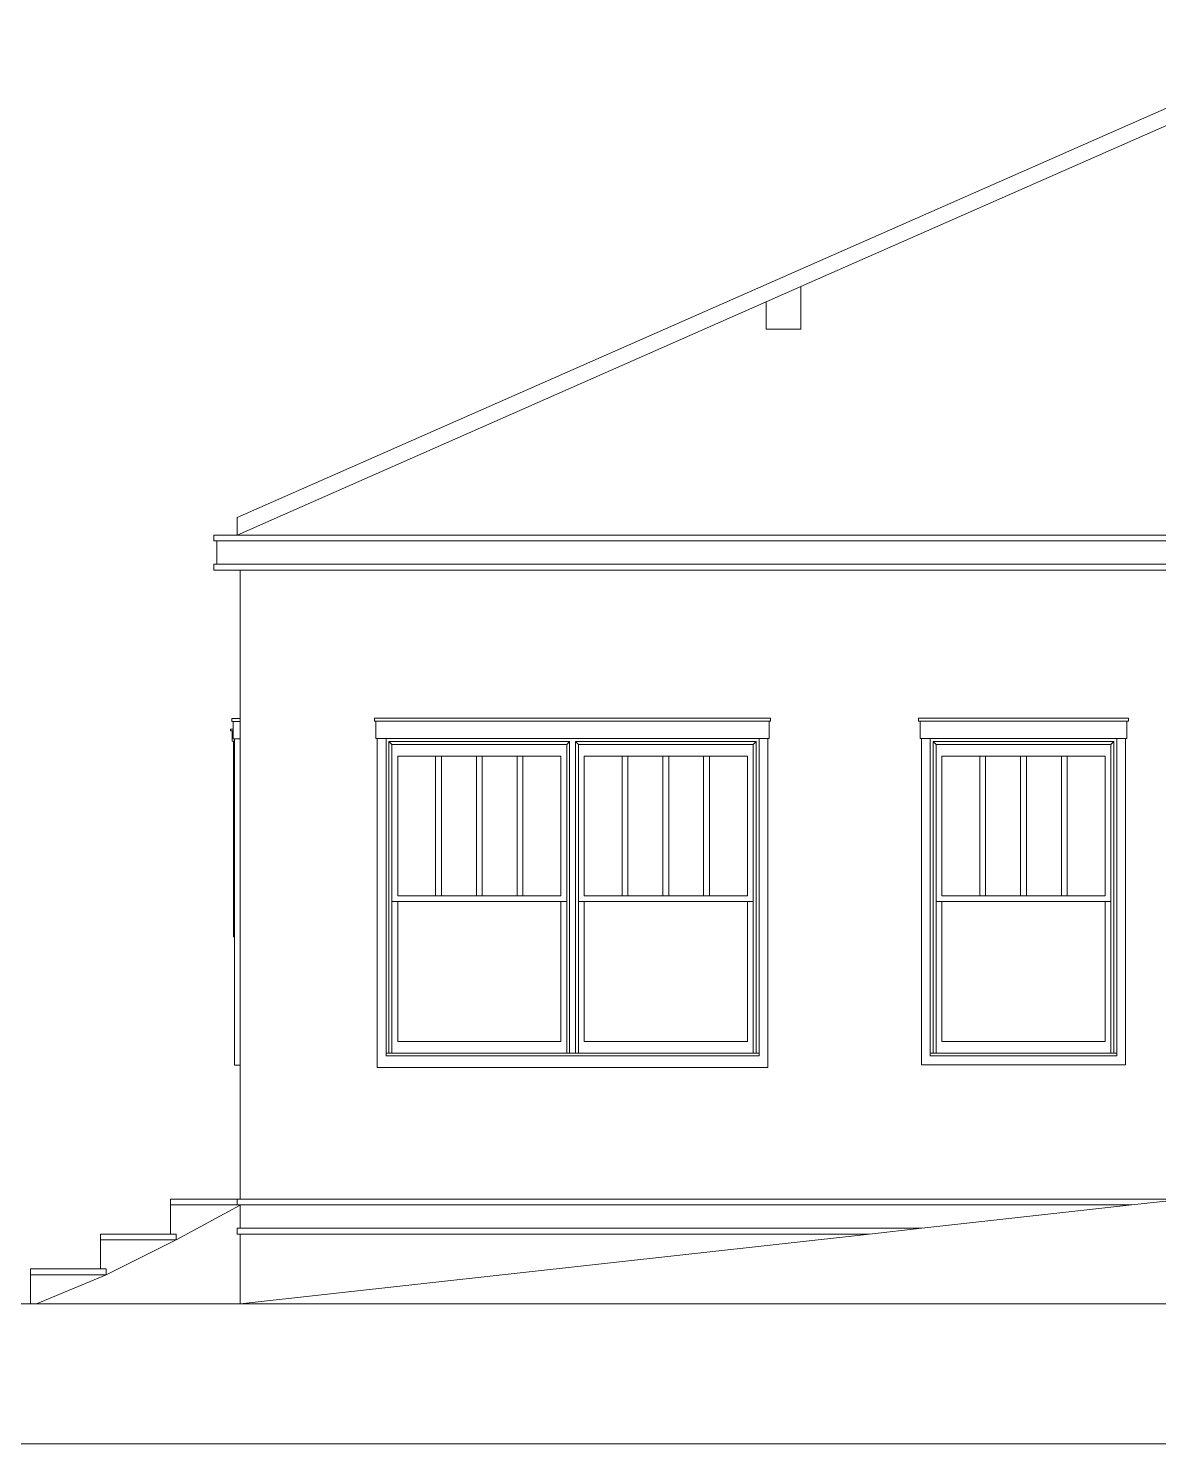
# Model space of a CAD drawing. Header units: metres. Extents: x 12.2 to 77.2, y 18.8 to 35.5.
# Drawn here: x 48.04 to 52.97, y 19.69 to 25.86 of the extents above; entities that cross this region are included whole.
import ezdxf

# ---------------------------------------------------------------- set-up
doc = ezdxf.new("R2010")
doc.units = ezdxf.units.M
doc.layers.add('0inne_gulv', color=7, linetype='Continuous', lineweight=13)

# ---------------------------------------------------------------- blocks, each defined once
blk = doc.blocks.new('One bedroom house ls')
for p, q in [((0.3148, 1.8825), (-4.5239, -0.2511)), ((0.2386, 1.7727), (-2.0664, 0.7563)), ((-2.0664, 0.7563), (-2.2188, 0.6891)), ((-2.0664, 0.5703), (-2.0664, 0.7563)), ((-2.2188, 0.6891), (-4.5239, -0.3273)), ((-2.2188, 0.5703), (-2.2188, 0.6891)), ((-2.0664, 0.5703), (-2.2188, 0.5703)), ((-4.5239, -0.3273), (-4.5239, -0.2511)), ((-4.6255, -0.3527), (-4.6255, -0.3273)), ((-4.5239, -0.3273), (-4.6255, -0.3273)), ((-4.6128, -0.3527), (-4.6255, -0.3527)), ((-4.6128, -0.4543), (-4.6128, -0.3527)), ((-4.6128, -0.3527), (5.2424, -0.3527)), ((5.1535, -0.3273), (-4.5239, -0.3273)), ((-4.6255, -0.4797), (-4.6255, -0.4543)), ((-4.6255, -0.4543), (-4.6128, -0.4543)), ((-4.6255, -0.4797), (-4.5112, -0.4797)), ((-4.6128, -0.4543), (5.2424, -0.4543)), ((-4.5112, -0.4797), (-0.3964, -0.4797)), ((-4.5112, -1.1274), (-4.5112, -0.4797)), ((-4.5477, -1.1401), (-4.5477, -1.1274)), ((-4.5112, -1.1274), (-4.5477, -1.1274)), ((-4.5413, -1.1401), (-4.5477, -1.1401)), ((-4.5112, -1.1401), (-4.5413, -1.1401)), ((-4.5413, -1.1731), (-4.5413, -1.1401)), ((-4.5112, -1.1401), (-4.5112, -1.1274)), ((-4.5112, -1.2163), (-4.5112, -1.1401)), ((-3.9258, -1.1385), (-3.9258, -1.1258)), ((-2.1986, -1.1258), (-3.9258, -1.1258)), ((-3.9194, -1.1385), (-3.9258, -1.1385)), ((-3.9194, -1.2147), (-3.9194, -1.1385)), ((-2.2049, -1.1385), (-3.9194, -1.1385)), ((-2.2049, -1.2147), (-2.2049, -1.1385)), ((-2.2049, -1.1385), (-2.1986, -1.1385)), ((-2.1986, -1.1385), (-2.1986, -1.1258)), ((-0.6393, -1.1258), (-1.5537, -1.1258)), ((-1.5537, -1.1385), (-1.5537, -1.1258)), ((-1.5474, -1.1385), (-1.5537, -1.1385)), ((-1.5474, -1.2147), (-1.5474, -1.1385)), ((-0.6457, -1.1385), (-1.5474, -1.1385)), ((-0.6457, -1.1385), (-0.6393, -1.1385)), ((-0.6457, -1.2147), (-0.6457, -1.1385)), ((-0.6393, -1.1385), (-0.6393, -1.1258)), ((-4.5525, -1.1807), (-4.5525, -1.1731)), ((-4.5413, -1.1731), (-4.5525, -1.1731)), ((-4.5461, -1.1807), (-4.5525, -1.1807)), ((-4.5461, -1.2264), (-4.5461, -1.1807)), ((-4.5413, -1.1807), (-4.5461, -1.1807)), ((-4.5398, -1.2264), (-4.5461, -1.2264)), ((-4.5413, -1.1807), (-4.5413, -1.1731)), ((-4.5413, -1.2163), (-4.5413, -1.1807)), ((-4.535, -1.2163), (-4.5413, -1.2163)), ((-4.535, -1.2264), (-4.5398, -1.2264)), ((-4.5398, -1.2264), (-4.5398, -2.0799)), ((-4.5112, -1.2163), (-4.535, -1.2163)), ((-4.535, -1.2163), (-4.535, -1.2264)), ((-4.535, -1.2264), (-4.535, -2.0799)), ((-4.5112, -2.6387), (-4.5112, -1.2163)), ((-3.9131, -1.2147), (-3.9194, -1.2147)), ((-3.9131, -1.2147), (-3.9131, -2.6498)), ((-3.875, -1.2147), (-3.9131, -1.2147)), ((-3.875, -1.2147), (-3.875, -2.5863)), ((-2.2494, -1.2147), (-3.875, -1.2147)), ((-3.8496, -1.2401), (-3.8623, -1.2274)), ((-3.8623, -2.5863), (-3.8623, -1.2274)), ((-3.8623, -1.2274), (-3.0749, -1.2274)), ((-3.0876, -1.2401), (-3.0749, -1.2274)), ((-3.0749, -2.5863), (-3.0749, -1.2274)), ((-3.0495, -1.2274), (-2.2621, -1.2274)), ((-3.0495, -1.2274), (-3.0495, -2.5863)), ((-3.0368, -1.2401), (-3.0495, -1.2274)), ((-2.2748, -1.2401), (-2.2621, -1.2274)), ((-2.2621, -1.2274), (-2.2621, -2.5863)), ((-2.2494, -2.5863), (-2.2494, -1.2147)), ((-2.2113, -1.2147), (-2.2494, -1.2147)), ((-2.2113, -1.2147), (-2.2049, -1.2147)), ((-2.2113, -2.6498), (-2.2113, -1.2147)), ((-1.541, -1.2147), (-1.5474, -1.2147)), ((-1.541, -1.2147), (-1.541, -2.6371)), ((-1.5029, -1.2147), (-1.541, -1.2147)), ((-1.5029, -1.2147), (-1.5029, -2.5863)), ((-0.6901, -1.2147), (-1.5029, -1.2147)), ((-1.4902, -2.5863), (-1.4902, -1.2274)), ((-1.4775, -1.2401), (-1.4902, -1.2274)), ((-1.4902, -1.2274), (-0.7028, -1.2274)), ((-0.7155, -1.2401), (-0.7028, -1.2274)), ((-0.7028, -1.2274), (-0.7028, -2.5863)), ((-0.6901, -2.5863), (-0.6901, -1.2147)), ((-0.652, -1.2147), (-0.6901, -1.2147)), ((-0.652, -2.6371), (-0.652, -1.2147)), ((-0.652, -1.2147), (-0.6457, -1.2147)), ((-3.8496, -1.2401), (-3.0876, -1.2401)), ((-3.8496, -1.9259), (-3.8496, -1.2401)), ((-3.8242, -1.9005), (-3.8242, -1.2909)), ((-3.8242, -1.2909), (-3.6591, -1.2909)), ((-3.6591, -1.2909), (-3.6591, -1.9005)), ((-3.6591, -1.2909), (-3.6337, -1.2909)), ((-3.6337, -1.2909), (-3.6337, -1.9005)), ((-3.6337, -1.2909), (-3.4813, -1.2909)), ((-3.4813, -1.2909), (-3.4813, -1.9005)), ((-3.4813, -1.2909), (-3.4559, -1.2909)), ((-3.4559, -1.2909), (-3.4559, -1.9005)), ((-3.4559, -1.2909), (-3.3035, -1.2909)), ((-3.3035, -1.2909), (-3.3035, -1.9005)), ((-3.3035, -1.2909), (-3.2781, -1.2909)), ((-3.2781, -1.2909), (-3.113, -1.2909)), ((-3.2781, -1.2909), (-3.2781, -1.9005)), ((-3.113, -1.2909), (-3.113, -1.9005)), ((-3.0876, -1.2401), (-3.0876, -1.9259)), ((-3.0368, -1.2401), (-2.2748, -1.2401)), ((-3.0368, -1.9259), (-3.0368, -1.2401)), ((-3.0114, -1.9005), (-3.0114, -1.2909)), ((-3.0114, -1.2909), (-2.8463, -1.2909)), ((-2.8463, -1.2909), (-2.8463, -1.9005)), ((-2.8463, -1.2909), (-2.8209, -1.2909)), ((-2.8209, -1.2909), (-2.8209, -1.9005)), ((-2.8209, -1.2909), (-2.6685, -1.2909)), ((-2.6685, -1.2909), (-2.6685, -1.9005)), ((-2.6685, -1.2909), (-2.6431, -1.2909)), ((-2.6431, -1.2909), (-2.6431, -1.9005)), ((-2.6431, -1.2909), (-2.4907, -1.2909)), ((-2.4907, -1.2909), (-2.4907, -1.9005)), ((-2.4907, -1.2909), (-2.4653, -1.2909)), ((-2.4653, -1.2909), (-2.3002, -1.2909)), ((-2.4653, -1.2909), (-2.4653, -1.9005)), ((-2.3002, -1.2909), (-2.3002, -1.9005)), ((-2.2748, -1.2401), (-2.2748, -1.9259)), ((-1.4775, -1.2401), (-0.7155, -1.2401)), ((-1.4775, -1.9259), (-1.4775, -1.2401)), ((-1.4521, -1.9005), (-1.4521, -1.2909)), ((-1.4521, -1.2909), (-1.287, -1.2909)), ((-1.287, -1.2909), (-1.287, -1.9005)), ((-1.287, -1.2909), (-1.2616, -1.2909)), ((-1.2616, -1.2909), (-1.2616, -1.9005)), ((-1.2616, -1.2909), (-1.1092, -1.2909)), ((-1.1092, -1.2909), (-1.1092, -1.9005)), ((-1.1092, -1.2909), (-1.0838, -1.2909)), ((-1.0838, -1.2909), (-1.0838, -1.9005)), ((-1.0838, -1.2909), (-0.9314, -1.2909)), ((-0.9314, -1.2909), (-0.9314, -1.9005)), ((-0.9314, -1.2909), (-0.906, -1.2909)), ((-0.906, -1.2909), (-0.7409, -1.2909)), ((-0.906, -1.2909), (-0.906, -1.9005)), ((-0.7409, -1.2909), (-0.7409, -1.9005)), ((-0.7155, -1.2401), (-0.7155, -1.9259)), ((-3.6591, -1.9005), (-3.8242, -1.9005)), ((-3.6337, -1.9005), (-3.6591, -1.9005)), ((-3.4813, -1.9005), (-3.6337, -1.9005)), ((-3.4559, -1.9005), (-3.4813, -1.9005)), ((-3.3035, -1.9005), (-3.4559, -1.9005)), ((-3.2781, -1.9005), (-3.3035, -1.9005)), ((-3.113, -1.9005), (-3.2781, -1.9005)), ((-2.8463, -1.9005), (-3.0114, -1.9005)), ((-2.8209, -1.9005), (-2.8463, -1.9005)), ((-2.6685, -1.9005), (-2.8209, -1.9005)), ((-2.6431, -1.9005), (-2.6685, -1.9005)), ((-2.4907, -1.9005), (-2.6431, -1.9005)), ((-2.4653, -1.9005), (-2.4907, -1.9005)), ((-2.3002, -1.9005), (-2.4653, -1.9005)), ((-1.287, -1.9005), (-1.4521, -1.9005)), ((-1.2616, -1.9005), (-1.287, -1.9005)), ((-1.1092, -1.9005), (-1.2616, -1.9005)), ((-1.0838, -1.9005), (-1.1092, -1.9005)), ((-0.9314, -1.9005), (-1.0838, -1.9005)), ((-0.906, -1.9005), (-0.9314, -1.9005)), ((-0.7409, -1.9005), (-0.906, -1.9005)), ((-3.8496, -1.9259), (-3.8242, -1.9259)), ((-3.8496, -2.5863), (-3.8496, -1.9259)), ((-3.8242, -2.5355), (-3.8242, -1.9259)), ((-3.8242, -1.9259), (-3.113, -1.9259)), ((-3.113, -1.9259), (-3.113, -2.5355)), ((-3.113, -1.9259), (-3.0876, -1.9259)), ((-3.0876, -1.9259), (-3.0876, -2.5863)), ((-3.0368, -2.5863), (-3.0368, -1.9259)), ((-3.0368, -1.9259), (-3.0114, -1.9259)), ((-3.0114, -2.5355), (-3.0114, -1.9259)), ((-3.0114, -1.9259), (-2.3002, -1.9259)), ((-2.3002, -1.9259), (-2.3002, -2.5355)), ((-2.3002, -1.9259), (-2.2748, -1.9259)), ((-2.2748, -1.9259), (-2.2748, -2.5863)), ((-1.4775, -2.5863), (-1.4775, -1.9259)), ((-1.4775, -1.9259), (-1.4521, -1.9259)), ((-1.4521, -2.5355), (-1.4521, -1.9259)), ((-1.4521, -1.9259), (-0.7409, -1.9259)), ((-0.7409, -1.9259), (-0.7409, -2.5355)), ((-0.7409, -1.9259), (-0.7155, -1.9259)), ((-0.7155, -1.9259), (-0.7155, -2.5863)), ((-4.535, -2.0799), (-4.5398, -2.0799)), ((-4.535, -2.6387), (-4.535, -2.0799)), ((-3.8623, -2.5863), (-3.875, -2.5863)), ((-3.875, -2.5863), (-3.875, -2.599)), ((-3.8496, -2.5863), (-3.8623, -2.5863)), ((-3.0876, -2.5863), (-3.8496, -2.5863)), ((-3.113, -2.5355), (-3.8242, -2.5355)), ((-3.0749, -2.5863), (-3.0876, -2.5863)), ((-3.0749, -2.5863), (-3.0495, -2.5863)), ((-3.0368, -2.5863), (-3.0495, -2.5863)), ((-3.0368, -2.5863), (-2.2748, -2.5863)), ((-2.3002, -2.5355), (-3.0114, -2.5355)), ((-2.2621, -2.5863), (-2.2748, -2.5863)), ((-2.2494, -2.5863), (-2.2621, -2.5863)), ((-2.2494, -2.599), (-2.2494, -2.5863)), ((-1.4902, -2.5863), (-1.5029, -2.5863)), ((-1.5029, -2.5863), (-1.5029, -2.599)), ((-1.4775, -2.5863), (-1.4902, -2.5863)), ((-0.7155, -2.5863), (-1.4775, -2.5863)), ((-0.7409, -2.5355), (-1.4521, -2.5355)), ((-0.7028, -2.5863), (-0.7155, -2.5863)), ((-0.7028, -2.5863), (-0.6901, -2.5863)), ((-0.6901, -2.5863), (-0.6901, -2.599)), ((-4.5112, -2.6387), (-4.535, -2.6387)), ((-4.5112, -3.2229), (-4.5112, -2.6387)), ((-3.9131, -2.6498), (-2.2113, -2.6498)), ((-2.2494, -2.599), (-3.875, -2.599)), ((-1.541, -2.6371), (-0.652, -2.6371)), ((-1.5029, -2.599), (-0.6901, -2.599)), ((-4.815, -3.2229), (-4.5239, -3.2229)), ((-4.815, -3.2229), (-4.815, -3.2483)), ((-4.815, -3.2483), (-4.815, -3.3753)), ((-4.815, -3.2483), (-4.5239, -3.2483)), ((-4.5112, -3.2488), (-4.7896, -3.4007)), ((-4.5239, -3.2229), (-4.5239, -3.2483)), ((-4.5112, -3.2229), (-4.5239, -3.2229)), ((-4.5239, -3.2483), (-4.5112, -3.2483)), ((-0.3964, -3.2229), (-4.5112, -3.2229)), ((-4.5112, -3.2483), (-0.625, -3.2483)), ((-4.5112, -3.2483), (-4.5112, -3.2488)), ((-4.5112, -3.2488), (-4.5112, -3.3499)), ((-0.625, -3.2483), (-1.5394, -3.3499)), ((-0.3964, -3.2229), (-0.625, -3.2483)), ((-4.815, -3.3753), (-5.1198, -3.3753)), ((-5.1198, -3.3753), (-5.1198, -3.4007)), ((-4.7896, -3.3753), (-4.815, -3.3753)), ((-4.7896, -3.3753), (-4.7896, -3.4007)), ((-4.5239, -3.3499), (-4.5239, -3.3753)), ((-4.5239, -3.3499), (-4.5112, -3.3499)), ((-4.5112, -3.3753), (-4.5239, -3.3753)), ((-4.5112, -3.3499), (-1.5394, -3.3499)), ((-4.5112, -3.3753), (-4.5112, -3.6801)), ((-1.768, -3.3753), (-4.5112, -3.6801)), ((-4.5112, -3.3753), (-1.768, -3.3753)), ((-1.5394, -3.3499), (-1.768, -3.3753)), ((-5.1198, -3.4007), (-5.1198, -3.5277)), ((-5.1198, -3.4007), (-4.7896, -3.4007)), ((-4.7896, -3.4007), (-5.0944, -3.5531)), ((-5.4246, -3.5277), (-5.4246, -3.5531)), ((-5.1198, -3.5277), (-5.4246, -3.5277)), ((-5.4246, -3.5531), (-5.4246, -3.6801)), ((-5.4246, -3.5531), (-5.0944, -3.5531)), ((-5.0944, -3.5531), (-5.3992, -3.6801)), ((-5.0944, -3.5277), (-5.1198, -3.5277)), ((-5.0944, -3.5277), (-5.0944, -3.5531)), ((-5.4246, -3.6801), (-6.0225, -3.6801)), ((-5.3992, -3.6801), (-5.4246, -3.6801)), ((-4.5112, -3.6801), (-5.3992, -3.6801)), ((-0.3964, -3.6801), (-4.5112, -3.6801)), ((-11.0007, -4.2897), (5.6706, -4.2897))]:
    blk.add_line(p, q)

msp = doc.modelspace()

# ---------------------------------------------------------------- block references
at = {"layer": '0inne_gulv'}
msp.add_blockref('One bedroom house ls', (53.4749, 23.9794), dxfattribs=at)

doc.saveas('drawing.dxf')
